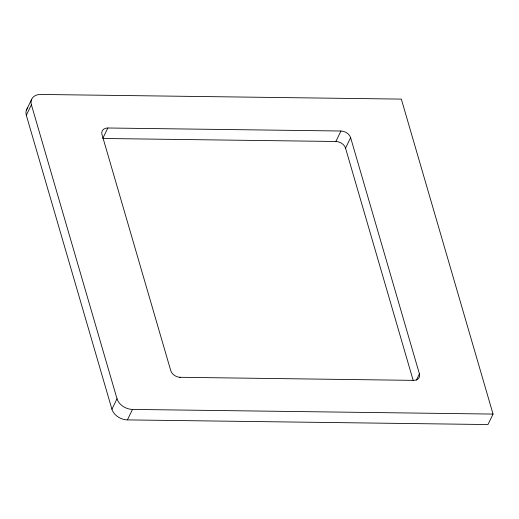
<?xml version="1.0" encoding="UTF-8"?>
<svg xmlns="http://www.w3.org/2000/svg" width="519" height="519" viewBox="0 0 519 519"><rect width="100%" height="100%" fill="white"/><g stroke="black" fill="none" stroke-linecap="round" stroke-linejoin="round"><path stroke-width="0.78" d="M26.456 110.034L31.542 99.557M26.32 115.263L31.406 104.786A13.436 9.679 25.9 0 1 40.78 94.452L401.33 99.103L493.05 414.078L487.964 424.548L127.415 419.897A13.436 9.679 25.9 0 1 111.929 409.238L26.32 115.263A13.436 9.679 25.9 0 1 27.799 107.887M416.368 380.187L419.423 373.901L350.63 137.671A8.395 6.053 25.9 0 0 340.944 131.009L107.835 127.998L102.749 138.476L335.864 141.486A8.395 6.053 25.9 0 1 345.544 148.149L413.202 380.492M111.929 409.238L117.015 398.761L31.406 104.786M127.415 419.897L132.501 409.42L493.05 414.078M335.864 141.486L340.944 131.009M345.544 148.149L350.63 137.671M107.835 127.998A8.395 6.053 25.9 0 0 101.977 134.46L170.77 370.696A8.395 6.053 25.9 0 0 179.418 377.287L413.559 380.362A8.395 6.053 25.9 0 0 419.423 373.901M179.418 377.287L180.45 377.358M132.501 409.42A13.436 9.679 25.9 0 1 117.015 398.761"/></g></svg>
